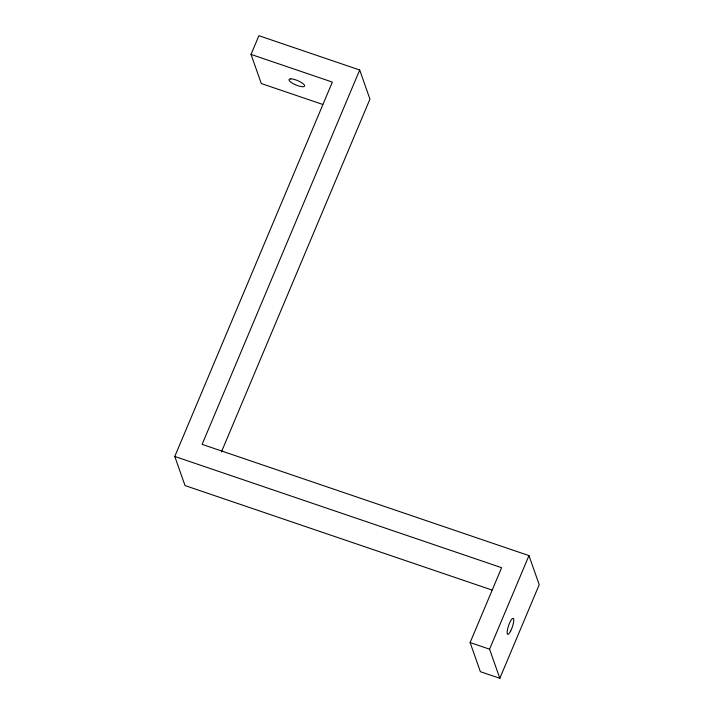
<?xml version="1.0" encoding="UTF-8"?>
<svg xmlns="http://www.w3.org/2000/svg" width="714" height="714" viewBox="0 0 714 714"><rect width="100%" height="100%" fill="white"/><g stroke="black" fill="none" stroke-linecap="round" stroke-linejoin="round"><path stroke-width="1.07" d="M322.799 104.467L261.288 83.529L251.033 54.416L258.914 35.7L359.695 69.999L369.95 99.112L221.429 451.926M491.857 589.987L185.033 485.565L174.778 456.451L332.358 82.092L251.033 54.416M359.695 69.999L202.116 444.358L528.967 555.599L539.222 584.712L499.827 678.3L480.37 671.678L470.115 642.564L501.63 567.692L174.778 456.451M499.827 678.3L489.572 649.187L528.967 555.599M470.115 642.564L489.572 649.187M290.598 78.879L289.572 79.067A8.461 2.356 22.8 0 0 292.901 83.511A8.461 2.356 22.8 0 0 303.057 86.742L304.075 86.564A8.461 2.356 22.8 0 0 300.746 82.119A8.461 2.356 22.8 0 0 290.598 78.879M510.635 631.06A8.461 1.99 -71.2 0 0 513.232 618.324A8.461 1.99 -71.2 0 0 507.502 629.543A8.461 1.99 -71.2 0 0 510.635 631.06"/></g></svg>
